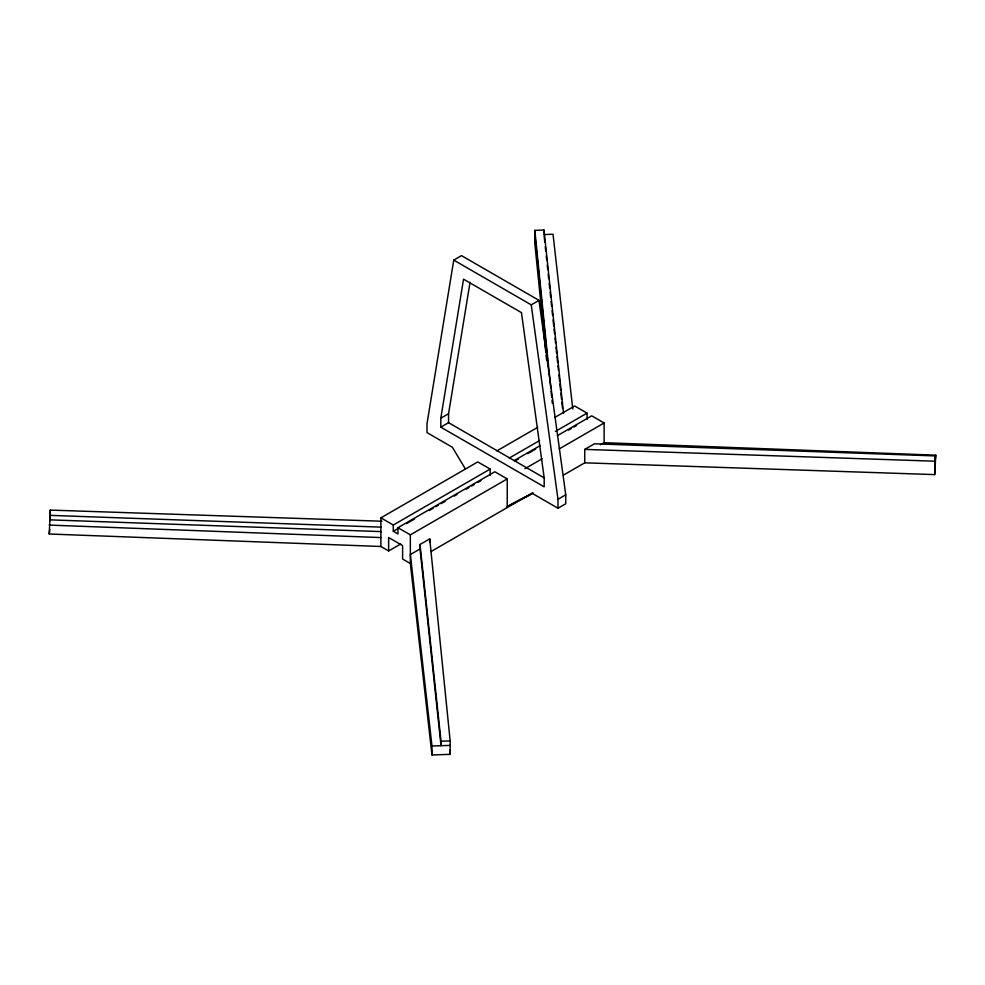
<?xml version="1.0" encoding="UTF-8"?>
<svg xmlns="http://www.w3.org/2000/svg" width="985" height="985" viewBox="0 0 985 985"><rect width="100%" height="100%" fill="white"/><g stroke="black" fill="none" stroke-linecap="round" stroke-linejoin="round"><path stroke-width="1.48" d="M584.733 462.815L934.691 474.61L935.159 455.92L594.423 443.792L584.733 449.394L584.733 462.815L563.531 475.053M934.691 465.659L935.75 455.168L604.113 442.684L600.468 444.777M400.587 544.065L388.644 550.972L380.887 546.49L49.25 534.005L50.309 510.095L381.848 521.225M49.25 534.005L49.706 529.511M934.691 474.61L935.75 455.168M490.173 475.349L490.173 469.082L393.298 525.017L393.298 531.272L397.94 533.956L397.94 527.701L494.827 471.766L507.226 478.919L507.226 506.672L532.614 493.583L557.99 508.235L565.747 503.754L565.747 494.802L539.004 300.376L461.497 255.632L453.753 260.102L427.01 423.661L427.01 432.612L452.386 447.264L465.462 469.106M440.812 418.206L463.541 279.186L521.459 312.627L544.188 477.885L544.188 486.836L440.812 427.158L440.812 418.206L448.557 413.725L470.054 282.264M453.753 260.102L531.247 304.857L539.004 300.376M440.812 427.158L448.557 422.676L543.991 477.774M380.887 546.49L380.887 517.851L477.774 461.916L490.173 469.082M496.846 450.908L537.736 427.305M554.875 417.406L574.649 405.98L587.06 413.146L587.06 419.413M509.245 458.062L539.583 440.554M555.405 431.418L587.06 413.146M513.899 460.746L540.273 445.528M557.424 435.629L591.702 415.83L604.113 422.984L604.113 442.684M393.298 531.272L398.605 528.206M406.571 523.614L414.525 519.021M429.128 510.587L433.104 508.285M435.764 506.758L438.411 505.231M441.071 503.692L445.048 501.39M454.344 496.034L456.991 494.495M466.287 489.139L468.946 487.6M471.593 486.073L474.253 484.534M478.23 482.244L480.889 480.705M515.844 460.524L518.479 458.998M527.714 453.666L535.631 449.098M568.591 430.063L571.226 428.549M573.873 427.022L576.508 425.495M397.94 527.701L410.351 534.855L507.226 478.919M524.98 468.675L542.132 458.776M559.271 448.877L604.113 422.984M450.157 745.411L441.021 745.682L420.029 548.953L420.029 544.483L429.719 538.881L450.157 740.929L450.157 754.35L431.972 754.966L410.351 563.494L410.351 534.855M420.029 548.953L410.351 554.543L431.972 746.014L431.972 754.966M507.226 506.672L514.97 502.19M431.048 551.538L533.057 492.648M557.99 508.235L557.99 499.284L565.747 494.802M516.312 501.5L532.343 493.239M431.972 746.014L441.021 745.682L441.021 741.2L420.029 544.483M545.838 352.445L534.843 243.763L534.843 230.367L543.979 230.034L563.506 413.06M543.979 234.541L553.028 234.233L572.765 408.984M441.021 741.2L450.157 740.929M584.733 449.394L934.691 461.189M49.779 515.352L381.367 527.147M49.779 519.858L381.367 531.617M49.25 525.091L380.887 537.576M380.887 517.851L393.298 525.017M410.351 563.494L402.594 559.024L402.594 545.591L388.644 537.539L388.644 550.972M531.247 304.857L557.99 499.284M544.139 236.055L544.791 242.162M545.271 246.743L545.764 251.31M546.256 255.891L546.737 260.459M547.229 265.039L547.722 269.607M548.202 274.187L548.694 278.767M549.174 283.335L549.667 287.916M550.159 292.483L550.64 297.064M551.132 301.644L551.625 306.212M552.105 310.792L552.597 315.36M553.09 319.94L553.742 326.035M554.062 329.088L554.555 333.669M555.035 338.237L555.528 342.817M556.02 347.385L556.673 353.492M556.993 356.545L557.645 362.64M557.966 365.694L558.458 370.262M558.951 374.842L559.591 380.936M559.923 383.99L560.576 390.097M560.896 393.138L561.548 399.245M561.881 402.286L562.521 408.393M534.843 230.367L550.775 387.967M551.095 391.033L551.711 397.152M552.019 400.218L552.326 403.271M534.843 234.873L548.165 366.469M548.62 371.062L548.928 374.128M546.146 355.499L546.613 360.091M449.689 749.757L450.157 754.35M935.159 455.92L935.159 460.389M543.979 230.034L543.979 233.039M448.557 413.725L448.557 422.676M429.719 538.881L429.719 541.873M50.309 510.095L50.309 520.548"/></g></svg>
